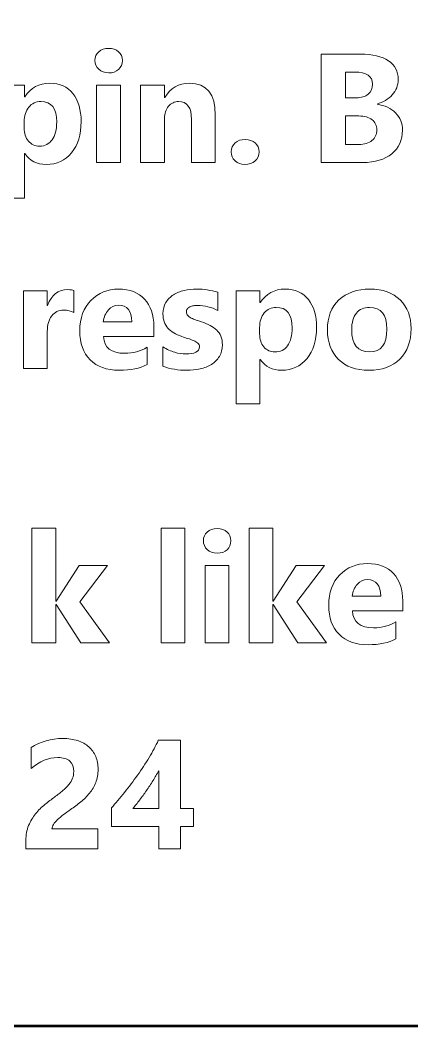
# Model space of a CAD drawing. Header units: centimetres. Extents: x -150 to 29, y -15 to 29.
# Drawn here: x -7.921 to -6.313, y -12.1 to -7.973 of the extents above; entities that cross this region are included whole.
import ezdxf

# ---------------------------------------------------------------- set-up
doc = ezdxf.new("R2010")
doc.units = ezdxf.units.CM
doc.header["$MEASUREMENT"] = 0
doc.layers.add('Layer 1', color=7, linetype='Continuous')

msp = doc.modelspace()

# ---------------------------------------------------------------- linework, layer by layer
at = {"layer": 'Layer 1', "color": 5, "lineweight": 53}
msp.add_open_spline([(-13.5, -4.9), (-13.5, -4.9), (4.5, -4.9), (4.5, -4.9), (4.5, -4.9), (4.5, -4.9), (4.5, -12.1), (4.5, -12.1), (4.5, -12.1), (4.5, -12.1), (-13.5, -12.1), (-13.5, -12.1), (-13.5, -12.1), (-13.5, -12.1), (-13.5, -4.9), (-13.5, -4.9)], degree=3, knots=[0, 0, 0, 0, 0.2, 0.2, 0.2, 0.2, 0.4, 0.4, 0.4, 0.4, 0.6, 0.6, 0.6, 0.6, 1, 1, 1, 1], dxfattribs=at)
at = {"layer": 'Layer 1', "color": 202, "lineweight": 9}
for points, knots in [([(-7.55759, -8.18957), (-7.5741, -8.18957), (-7.58765, -8.1847), (-7.59813, -8.17486), (-7.59813, -8.17486), (-7.60871, -8.16502), (-7.614, -8.15306), (-7.614, -8.13877), (-7.614, -8.13877), (-7.614, -8.12406), (-7.60871, -8.1121), (-7.59813, -8.10279), (-7.59813, -8.10279), (-7.58765, -8.09347), (-7.5741, -8.08882), (-7.55759, -8.08882), (-7.55759, -8.08882), (-7.54077, -8.08882), (-7.52722, -8.09347), (-7.51674, -8.10279), (-7.51674, -8.10279), (-7.50637, -8.1121), (-7.50108, -8.12406), (-7.50108, -8.13877), (-7.50108, -8.13877), (-7.50108, -8.15359), (-7.50637, -8.16586), (-7.51674, -8.17539), (-7.51674, -8.17539), (-7.52722, -8.18481), (-7.54077, -8.18957), (-7.55759, -8.18957)], [0, 0, 0, 0, 0.1111111, 0.1111111, 0.1111111, 0.1111111, 0.2222222, 0.2222222, 0.2222222, 0.2222222, 0.3333333, 0.3333333, 0.3333333, 0.3333333, 0.4444444, 0.4444444, 0.4444444, 0.4444444, 0.5555556, 0.5555556, 0.5555556, 0.5555556, 0.6666667, 0.6666667, 0.6666667, 0.6666667, 0.7777778, 0.7777778, 0.7777778, 0.7777778, 1, 1, 1, 1]), ([(-6.68573, -8.55734), (-6.68573, -8.55734), (-6.68573, -8.11273), (-6.68573, -8.11273), (-6.68573, -8.11273), (-6.68573, -8.11273), (-6.5238, -8.11273), (-6.5238, -8.11273), (-6.5238, -8.11273), (-6.47417, -8.11273), (-6.43607, -8.12184), (-6.4094, -8.14004), (-6.4094, -8.14004), (-6.38273, -8.15814), (-6.36939, -8.18385), (-6.36939, -8.21687), (-6.36939, -8.21687), (-6.36939, -8.2409), (-6.37754, -8.26185), (-6.39374, -8.27984), (-6.39374, -8.27984), (-6.41003, -8.29784), (-6.43067, -8.31032), (-6.45597, -8.31731), (-6.45597, -8.31731), (-6.45597, -8.31731), (-6.45597, -8.31858), (-6.45597, -8.31858), (-6.45597, -8.31858), (-6.42432, -8.3225), (-6.39903, -8.33424), (-6.38008, -8.35361), (-6.38008, -8.35361), (-6.36124, -8.37308), (-6.35172, -8.39668), (-6.35172, -8.42462), (-6.35172, -8.42462), (-6.35172, -8.46537), (-6.36632, -8.49765), (-6.39543, -8.52157), (-6.39543, -8.52157), (-6.42464, -8.54538), (-6.46443, -8.55734), (-6.51481, -8.55734), (-6.51481, -8.55734), (-6.51481, -8.55734), (-6.68573, -8.55734), (-6.68573, -8.55734)], [0, 0, 0, 0, 0.0769231, 0.0769231, 0.0769231, 0.0769231, 0.1538462, 0.1538462, 0.1538462, 0.1538462, 0.2307692, 0.2307692, 0.2307692, 0.2307692, 0.3076923, 0.3076923, 0.3076923, 0.3076923, 0.3846154, 0.3846154, 0.3846154, 0.3846154, 0.4615385, 0.4615385, 0.4615385, 0.4615385, 0.5384615, 0.5384615, 0.5384615, 0.5384615, 0.6153846, 0.6153846, 0.6153846, 0.6153846, 0.6923077, 0.6923077, 0.6923077, 0.6923077, 0.7692308, 0.7692308, 0.7692308, 0.7692308, 0.8461538, 0.8461538, 0.8461538, 0.8461538, 1, 1, 1, 1]), ([(-6.58551, -8.1865), (-6.58551, -8.1865), (-6.58551, -8.29191), (-6.58551, -8.29191), (-6.58551, -8.29191), (-6.58551, -8.29191), (-6.54148, -8.29191), (-6.54148, -8.29191), (-6.54148, -8.29191), (-6.52084, -8.29191), (-6.50454, -8.28694), (-6.49269, -8.27688), (-6.49269, -8.27688), (-6.48073, -8.26683), (-6.4748, -8.25307), (-6.4748, -8.2355), (-6.4748, -8.2355), (-6.4748, -8.2028), (-6.49925, -8.1865), (-6.54804, -8.1865), (-6.54804, -8.1865), (-6.54804, -8.1865), (-6.58551, -8.1865), (-6.58551, -8.1865)], [0, 0, 0, 0, 0.1428571, 0.1428571, 0.1428571, 0.1428571, 0.2857143, 0.2857143, 0.2857143, 0.2857143, 0.4285714, 0.4285714, 0.4285714, 0.4285714, 0.5714286, 0.5714286, 0.5714286, 0.5714286, 0.7142857, 0.7142857, 0.7142857, 0.7142857, 1, 1, 1, 1]), ([(-7.90177, -8.5204), (-7.90177, -8.5204), (-7.90304, -8.5204), (-7.90304, -8.5204), (-7.90304, -8.5204), (-7.90304, -8.5204), (-7.90304, -8.70339), (-7.90304, -8.70339), (-7.90304, -8.70339), (-7.90304, -8.70339), (-8.00093, -8.70339), (-8.00093, -8.70339), (-8.00093, -8.70339), (-8.00093, -8.70339), (-8.00093, -8.23984), (-8.00093, -8.23984), (-8.00093, -8.23984), (-8.00093, -8.23984), (-7.90304, -8.23984), (-7.90304, -8.23984), (-7.90304, -8.23984), (-7.90304, -8.23984), (-7.90304, -8.28757), (-7.90304, -8.28757), (-7.90304, -8.28757), (-7.90304, -8.28757), (-7.90177, -8.28757), (-7.90177, -8.28757), (-7.90177, -8.28757), (-7.87753, -8.25063), (-7.84356, -8.23211), (-7.79975, -8.23211), (-7.79975, -8.23211), (-7.75858, -8.23211), (-7.72683, -8.24619), (-7.70439, -8.27445), (-7.70439, -8.27445), (-7.68195, -8.3026), (-7.67073, -8.34102), (-7.67073, -8.38959), (-7.67073, -8.38959), (-7.67073, -8.44251), (-7.68386, -8.48495), (-7.71, -8.51702), (-7.71, -8.51702), (-7.73614, -8.54908), (-7.77096, -8.56507), (-7.81435, -8.56507), (-7.81435, -8.56507), (-7.85256, -8.56507), (-7.88166, -8.55025), (-7.90177, -8.5204)], [0, 0, 0, 0, 0.0714286, 0.0714286, 0.0714286, 0.0714286, 0.1428571, 0.1428571, 0.1428571, 0.1428571, 0.2142857, 0.2142857, 0.2142857, 0.2142857, 0.2857143, 0.2857143, 0.2857143, 0.2857143, 0.3571429, 0.3571429, 0.3571429, 0.3571429, 0.4285714, 0.4285714, 0.4285714, 0.4285714, 0.5, 0.5, 0.5, 0.5, 0.5714286, 0.5714286, 0.5714286, 0.5714286, 0.6428571, 0.6428571, 0.6428571, 0.6428571, 0.7142857, 0.7142857, 0.7142857, 0.7142857, 0.7857143, 0.7857143, 0.7857143, 0.7857143, 0.8571429, 0.8571429, 0.8571429, 0.8571429, 1, 1, 1, 1]), ([(-7.50923, -8.55734), (-7.50923, -8.55734), (-7.60712, -8.55734), (-7.60712, -8.55734), (-7.60712, -8.55734), (-7.60712, -8.55734), (-7.60712, -8.23984), (-7.60712, -8.23984), (-7.60712, -8.23984), (-7.60712, -8.23984), (-7.50923, -8.23984), (-7.50923, -8.23984), (-7.50923, -8.23984), (-7.50923, -8.23984), (-7.50923, -8.55734), (-7.50923, -8.55734)], [0, 0, 0, 0, 0.2, 0.2, 0.2, 0.2, 0.4, 0.4, 0.4, 0.4, 0.6, 0.6, 0.6, 0.6, 1, 1, 1, 1]), ([(-7.12008, -8.55734), (-7.12008, -8.55734), (-7.21776, -8.55734), (-7.21776, -8.55734), (-7.21776, -8.55734), (-7.21776, -8.55734), (-7.21776, -8.38092), (-7.21776, -8.38092), (-7.21776, -8.38092), (-7.21776, -8.3317), (-7.23533, -8.30715), (-7.27046, -8.30715), (-7.27046, -8.30715), (-7.2874, -8.30715), (-7.30137, -8.31361), (-7.31227, -8.32662), (-7.31227, -8.32662), (-7.32328, -8.33964), (-7.32878, -8.35626), (-7.32878, -8.37626), (-7.32878, -8.37626), (-7.32878, -8.37626), (-7.32878, -8.55734), (-7.32878, -8.55734), (-7.32878, -8.55734), (-7.32878, -8.55734), (-7.42667, -8.55734), (-7.42667, -8.55734), (-7.42667, -8.55734), (-7.42667, -8.55734), (-7.42667, -8.23984), (-7.42667, -8.23984), (-7.42667, -8.23984), (-7.42667, -8.23984), (-7.32878, -8.23984), (-7.32878, -8.23984), (-7.32878, -8.23984), (-7.32878, -8.23984), (-7.32878, -8.29011), (-7.32878, -8.29011), (-7.32878, -8.29011), (-7.32878, -8.29011), (-7.32751, -8.29011), (-7.32751, -8.29011), (-7.32751, -8.29011), (-7.30412, -8.25138), (-7.27015, -8.23211), (-7.22549, -8.23211), (-7.22549, -8.23211), (-7.15521, -8.23211), (-7.12008, -8.27572), (-7.12008, -8.36292), (-7.12008, -8.36292), (-7.12008, -8.36292), (-7.12008, -8.55734), (-7.12008, -8.55734)], [0, 0, 0, 0, 0.0666667, 0.0666667, 0.0666667, 0.0666667, 0.1333333, 0.1333333, 0.1333333, 0.1333333, 0.2, 0.2, 0.2, 0.2, 0.2666667, 0.2666667, 0.2666667, 0.2666667, 0.3333333, 0.3333333, 0.3333333, 0.3333333, 0.4, 0.4, 0.4, 0.4, 0.4666667, 0.4666667, 0.4666667, 0.4666667, 0.5333333, 0.5333333, 0.5333333, 0.5333333, 0.6, 0.6, 0.6, 0.6, 0.6666667, 0.6666667, 0.6666667, 0.6666667, 0.7333333, 0.7333333, 0.7333333, 0.7333333, 0.8, 0.8, 0.8, 0.8, 0.8666667, 0.8666667, 0.8666667, 0.8666667, 1, 1, 1, 1]), ([(-7.90452, -8.39023), (-7.90452, -8.39023), (-7.90452, -8.41563), (-7.90452, -8.41563), (-7.90452, -8.41563), (-7.90452, -8.43754), (-7.89881, -8.45542), (-7.88716, -8.46929), (-7.88716, -8.46929), (-7.87563, -8.48315), (-7.86039, -8.49003), (-7.84155, -8.49003), (-7.84155, -8.49003), (-7.81932, -8.49003), (-7.80197, -8.48146), (-7.78969, -8.46421), (-7.78969, -8.46421), (-7.77741, -8.44696), (-7.77117, -8.42251), (-7.77117, -8.39086), (-7.77117, -8.39086), (-7.77117, -8.33498), (-7.79287, -8.30715), (-7.83636, -8.30715), (-7.83636, -8.30715), (-7.85637, -8.30715), (-7.87277, -8.31466), (-7.88547, -8.3299), (-7.88547, -8.3299), (-7.89817, -8.34514), (-7.90452, -8.36525), (-7.90452, -8.39023)], [0, 0, 0, 0, 0.1111111, 0.1111111, 0.1111111, 0.1111111, 0.2222222, 0.2222222, 0.2222222, 0.2222222, 0.3333333, 0.3333333, 0.3333333, 0.3333333, 0.4444444, 0.4444444, 0.4444444, 0.4444444, 0.5555556, 0.5555556, 0.5555556, 0.5555556, 0.6666667, 0.6666667, 0.6666667, 0.6666667, 0.7777778, 0.7777778, 0.7777778, 0.7777778, 1, 1, 1, 1]), ([(-6.58551, -8.36631), (-6.58551, -8.36631), (-6.58551, -8.48357), (-6.58551, -8.48357), (-6.58551, -8.48357), (-6.58551, -8.48357), (-6.53121, -8.48357), (-6.53121, -8.48357), (-6.53121, -8.48357), (-6.50814, -8.48357), (-6.48994, -8.47818), (-6.47681, -8.46738), (-6.47681, -8.46738), (-6.46369, -8.45669), (-6.45713, -8.44198), (-6.45713, -8.42335), (-6.45713, -8.42335), (-6.45713, -8.40557), (-6.46359, -8.39171), (-6.4765, -8.38155), (-6.4765, -8.38155), (-6.48951, -8.37139), (-6.50751, -8.36631), (-6.53068, -8.36631), (-6.53068, -8.36631), (-6.53068, -8.36631), (-6.58551, -8.36631), (-6.58551, -8.36631)], [0, 0, 0, 0, 0.125, 0.125, 0.125, 0.125, 0.25, 0.25, 0.25, 0.25, 0.375, 0.375, 0.375, 0.375, 0.5, 0.5, 0.5, 0.5, 0.625, 0.625, 0.625, 0.625, 0.75, 0.75, 0.75, 0.75, 1, 1, 1, 1]), ([(-6.99879, -8.56507), (-7.01498, -8.56507), (-7.02842, -8.56009), (-7.03911, -8.55025), (-7.03911, -8.55025), (-7.0499, -8.5403), (-7.05519, -8.52813), (-7.05519, -8.51363), (-7.05519, -8.51363), (-7.05519, -8.49871), (-7.04969, -8.48654), (-7.03868, -8.47701), (-7.03868, -8.47701), (-7.02757, -8.46749), (-7.01381, -8.46272), (-6.9973, -8.46272), (-6.9973, -8.46272), (-6.98048, -8.46272), (-6.96682, -8.46759), (-6.95613, -8.47722), (-6.95613, -8.47722), (-6.94555, -8.48675), (-6.94026, -8.49892), (-6.94026, -8.51363), (-6.94026, -8.51363), (-6.94026, -8.52866), (-6.94566, -8.54104), (-6.95645, -8.55067), (-6.95645, -8.55067), (-6.96735, -8.5603), (-6.98143, -8.56507), (-6.99879, -8.56507)], [0, 0, 0, 0, 0.1111111, 0.1111111, 0.1111111, 0.1111111, 0.2222222, 0.2222222, 0.2222222, 0.2222222, 0.3333333, 0.3333333, 0.3333333, 0.3333333, 0.4444444, 0.4444444, 0.4444444, 0.4444444, 0.5555556, 0.5555556, 0.5555556, 0.5555556, 0.6666667, 0.6666667, 0.6666667, 0.6666667, 0.7777778, 0.7777778, 0.7777778, 0.7777778, 1, 1, 1, 1]), ([(-7.70049, -9.17287), (-7.71234, -9.16641), (-7.7261, -9.16324), (-7.74176, -9.16324), (-7.74176, -9.16324), (-7.76304, -9.16324), (-7.77965, -9.17107), (-7.79172, -9.18663), (-7.79172, -9.18663), (-7.80368, -9.20229), (-7.80971, -9.22346), (-7.80971, -9.25034), (-7.80971, -9.25034), (-7.80971, -9.25034), (-7.80971, -9.402), (-7.80971, -9.402), (-7.80971, -9.402), (-7.80971, -9.402), (-7.9076, -9.402), (-7.9076, -9.402), (-7.9076, -9.402), (-7.9076, -9.402), (-7.9076, -9.0845), (-7.9076, -9.0845), (-7.9076, -9.0845), (-7.9076, -9.0845), (-7.80971, -9.0845), (-7.80971, -9.0845), (-7.80971, -9.0845), (-7.80971, -9.0845), (-7.80971, -9.14345), (-7.80971, -9.14345), (-7.80971, -9.14345), (-7.80971, -9.14345), (-7.80844, -9.14345), (-7.80844, -9.14345), (-7.80844, -9.14345), (-7.79288, -9.10037), (-7.76505, -9.07889), (-7.72472, -9.07889), (-7.72472, -9.07889), (-7.71435, -9.07889), (-7.70631, -9.08016), (-7.70049, -9.08259), (-7.70049, -9.08259), (-7.70049, -9.08259), (-7.70049, -9.17287), (-7.70049, -9.17287)], [0, 0, 0, 0, 0.0769231, 0.0769231, 0.0769231, 0.0769231, 0.1538462, 0.1538462, 0.1538462, 0.1538462, 0.2307692, 0.2307692, 0.2307692, 0.2307692, 0.3076923, 0.3076923, 0.3076923, 0.3076923, 0.3846154, 0.3846154, 0.3846154, 0.3846154, 0.4615385, 0.4615385, 0.4615385, 0.4615385, 0.5384615, 0.5384615, 0.5384615, 0.5384615, 0.6153846, 0.6153846, 0.6153846, 0.6153846, 0.6923077, 0.6923077, 0.6923077, 0.6923077, 0.7692308, 0.7692308, 0.7692308, 0.7692308, 0.8461538, 0.8461538, 0.8461538, 0.8461538, 1, 1, 1, 1]), ([(-7.37219, -9.27119), (-7.37219, -9.27119), (-7.57931, -9.27119), (-7.57931, -9.27119), (-7.57931, -9.27119), (-7.57603, -9.31723), (-7.54692, -9.3403), (-7.49221, -9.3403), (-7.49221, -9.3403), (-7.45728, -9.3403), (-7.42659, -9.33204), (-7.40013, -9.31553), (-7.40013, -9.31553), (-7.40013, -9.31553), (-7.40013, -9.38623), (-7.40013, -9.38623), (-7.40013, -9.38623), (-7.42945, -9.40189), (-7.46755, -9.40973), (-7.51454, -9.40973), (-7.51454, -9.40973), (-7.56576, -9.40973), (-7.60556, -9.39554), (-7.63392, -9.36707), (-7.63392, -9.36707), (-7.66218, -9.33871), (-7.67636, -9.29902), (-7.67636, -9.24822), (-7.67636, -9.24822), (-7.67636, -9.19552), (-7.66112, -9.15371), (-7.63043, -9.12292), (-7.63043, -9.12292), (-7.59984, -9.09212), (-7.56227, -9.07677), (-7.51761, -9.07677), (-7.51761, -9.07677), (-7.47136, -9.07677), (-7.43548, -9.09053), (-7.41019, -9.11794), (-7.41019, -9.11794), (-7.38489, -9.14546), (-7.37219, -9.18282), (-7.37219, -9.22991), (-7.37219, -9.22991), (-7.37219, -9.22991), (-7.37219, -9.27119), (-7.37219, -9.27119)], [0, 0, 0, 0, 0.0769231, 0.0769231, 0.0769231, 0.0769231, 0.1538462, 0.1538462, 0.1538462, 0.1538462, 0.2307692, 0.2307692, 0.2307692, 0.2307692, 0.3076923, 0.3076923, 0.3076923, 0.3076923, 0.3846154, 0.3846154, 0.3846154, 0.3846154, 0.4615385, 0.4615385, 0.4615385, 0.4615385, 0.5384615, 0.5384615, 0.5384615, 0.5384615, 0.6153846, 0.6153846, 0.6153846, 0.6153846, 0.6923077, 0.6923077, 0.6923077, 0.6923077, 0.7692308, 0.7692308, 0.7692308, 0.7692308, 0.8461538, 0.8461538, 0.8461538, 0.8461538, 1, 1, 1, 1]), ([(-7.33472, -9.39364), (-7.33472, -9.39364), (-7.33472, -9.31426), (-7.33472, -9.31426), (-7.33472, -9.31426), (-7.31853, -9.324), (-7.30244, -9.3312), (-7.28646, -9.33596), (-7.28646, -9.33596), (-7.27048, -9.34072), (-7.25535, -9.34305), (-7.24106, -9.34305), (-7.24106, -9.34305), (-7.2237, -9.34305), (-7.20995, -9.34072), (-7.2, -9.33596), (-7.2, -9.33596), (-7.18994, -9.3312), (-7.18497, -9.324), (-7.18497, -9.31426), (-7.18497, -9.31426), (-7.18497, -9.30802), (-7.18719, -9.30283), (-7.19174, -9.29871), (-7.19174, -9.29871), (-7.19629, -9.29458), (-7.20211, -9.29098), (-7.20931, -9.28791), (-7.20931, -9.28791), (-7.2164, -9.28484), (-7.22423, -9.28198), (-7.2327, -9.27955), (-7.2327, -9.27955), (-7.24117, -9.27701), (-7.24932, -9.27426), (-7.25715, -9.27119), (-7.25715, -9.27119), (-7.26974, -9.26643), (-7.28085, -9.26124), (-7.29049, -9.25584), (-7.29049, -9.25584), (-7.30012, -9.25034), (-7.30816, -9.24399), (-7.31472, -9.23669), (-7.31472, -9.23669), (-7.32118, -9.22949), (-7.32615, -9.22113), (-7.32954, -9.21161), (-7.32954, -9.21161), (-7.33292, -9.20208), (-7.33472, -9.19086), (-7.33472, -9.17784), (-7.33472, -9.17784), (-7.33472, -9.16006), (-7.33081, -9.14472), (-7.32308, -9.13191), (-7.32308, -9.13191), (-7.31536, -9.11911), (-7.30498, -9.10863), (-7.29207, -9.10048), (-7.29207, -9.10048), (-7.27916, -9.09233), (-7.26434, -9.0863), (-7.24773, -9.08249), (-7.24773, -9.08249), (-7.23111, -9.07868), (-7.21376, -9.07677), (-7.19576, -9.07677), (-7.19576, -9.07677), (-7.18169, -9.07677), (-7.16751, -9.07783), (-7.15301, -9.08005), (-7.15301, -9.08005), (-7.13851, -9.08217), (-7.12422, -9.08535), (-7.11015, -9.08947), (-7.11015, -9.08947), (-7.11015, -9.08947), (-7.11015, -9.16514), (-7.11015, -9.16514), (-7.11015, -9.16514), (-7.12263, -9.15784), (-7.13586, -9.15244), (-7.15004, -9.14885), (-7.15004, -9.14885), (-7.16423, -9.14525), (-7.17809, -9.14345), (-7.19174, -9.14345), (-7.19174, -9.14345), (-7.1982, -9.14345), (-7.20423, -9.14398), (-7.20984, -9.14514), (-7.20984, -9.14514), (-7.21556, -9.1462), (-7.22064, -9.14789), (-7.22497, -9.15012), (-7.22497, -9.15012), (-7.22931, -9.15223), (-7.2327, -9.15498), (-7.23513, -9.15848), (-7.23513, -9.15848), (-7.23767, -9.16186), (-7.23884, -9.16578), (-7.23884, -9.17012), (-7.23884, -9.17012), (-7.23884, -9.17583), (-7.23704, -9.18081), (-7.23334, -9.18494), (-7.23334, -9.18494), (-7.22953, -9.18906), (-7.22476, -9.19266), (-7.21873, -9.19562), (-7.21873, -9.19562), (-7.2127, -9.19869), (-7.20603, -9.20134), (-7.19873, -9.20367), (-7.19873, -9.20367), (-7.19143, -9.2061), (-7.18412, -9.20854), (-7.17682, -9.21097), (-7.17682, -9.21097), (-7.1638, -9.21552), (-7.15206, -9.2205), (-7.14147, -9.22589), (-7.14147, -9.22589), (-7.13099, -9.23129), (-7.12189, -9.23753), (-7.11438, -9.24484), (-7.11438, -9.24484), (-7.10686, -9.25203), (-7.10104, -9.2605), (-7.09702, -9.27024), (-7.09702, -9.27024), (-7.093, -9.27997), (-7.09099, -9.29151), (-7.09099, -9.30495), (-7.09099, -9.30495), (-7.09099, -9.32379), (-7.09501, -9.33988), (-7.10327, -9.35321), (-7.10327, -9.35321), (-7.11142, -9.36655), (-7.12221, -9.37734), (-7.13576, -9.3857), (-7.13576, -9.3857), (-7.1493, -9.39406), (-7.16497, -9.4002), (-7.18264, -9.40401), (-7.18264, -9.40401), (-7.20032, -9.40782), (-7.21862, -9.40973), (-7.23767, -9.40973), (-7.23767, -9.40973), (-7.2726, -9.40973), (-7.30488, -9.40433), (-7.33472, -9.39364)], [0, 0, 0, 0, 0.025, 0.025, 0.025, 0.025, 0.05, 0.05, 0.05, 0.05, 0.075, 0.075, 0.075, 0.075, 0.1, 0.1, 0.1, 0.1, 0.125, 0.125, 0.125, 0.125, 0.15, 0.15, 0.15, 0.15, 0.175, 0.175, 0.175, 0.175, 0.2, 0.2, 0.2, 0.2, 0.225, 0.225, 0.225, 0.225, 0.25, 0.25, 0.25, 0.25, 0.275, 0.275, 0.275, 0.275, 0.3, 0.3, 0.3, 0.3, 0.325, 0.325, 0.325, 0.325, 0.35, 0.35, 0.35, 0.35, 0.375, 0.375, 0.375, 0.375, 0.4, 0.4, 0.4, 0.4, 0.425, 0.425, 0.425, 0.425, 0.45, 0.45, 0.45, 0.45, 0.475, 0.475, 0.475, 0.475, 0.5, 0.5, 0.5, 0.5, 0.525, 0.525, 0.525, 0.525, 0.55, 0.55, 0.55, 0.55, 0.575, 0.575, 0.575, 0.575, 0.6, 0.6, 0.6, 0.6, 0.625, 0.625, 0.625, 0.625, 0.65, 0.65, 0.65, 0.65, 0.675, 0.675, 0.675, 0.675, 0.7, 0.7, 0.7, 0.7, 0.725, 0.725, 0.725, 0.725, 0.75, 0.75, 0.75, 0.75, 0.775, 0.775, 0.775, 0.775, 0.8, 0.8, 0.8, 0.8, 0.825, 0.825, 0.825, 0.825, 0.85, 0.85, 0.85, 0.85, 0.875, 0.875, 0.875, 0.875, 0.9, 0.9, 0.9, 0.9, 0.925, 0.925, 0.925, 0.925, 0.95, 0.95, 0.95, 0.95, 1, 1, 1, 1]), ([(-6.93531, -9.36506), (-6.93531, -9.36506), (-6.93658, -9.36506), (-6.93658, -9.36506), (-6.93658, -9.36506), (-6.93658, -9.36506), (-6.93658, -9.54805), (-6.93658, -9.54805), (-6.93658, -9.54805), (-6.93658, -9.54805), (-7.03447, -9.54805), (-7.03447, -9.54805), (-7.03447, -9.54805), (-7.03447, -9.54805), (-7.03447, -9.0845), (-7.03447, -9.0845), (-7.03447, -9.0845), (-7.03447, -9.0845), (-6.93658, -9.0845), (-6.93658, -9.0845), (-6.93658, -9.0845), (-6.93658, -9.0845), (-6.93658, -9.13223), (-6.93658, -9.13223), (-6.93658, -9.13223), (-6.93658, -9.13223), (-6.93531, -9.13223), (-6.93531, -9.13223), (-6.93531, -9.13223), (-6.91107, -9.09529), (-6.8771, -9.07677), (-6.83329, -9.07677), (-6.83329, -9.07677), (-6.79212, -9.07677), (-6.76037, -9.09085), (-6.73793, -9.11911), (-6.73793, -9.11911), (-6.71549, -9.14726), (-6.70427, -9.18568), (-6.70427, -9.23425), (-6.70427, -9.23425), (-6.70427, -9.28717), (-6.7174, -9.32961), (-6.74354, -9.36168), (-6.74354, -9.36168), (-6.76968, -9.39374), (-6.8045, -9.40973), (-6.84789, -9.40973), (-6.84789, -9.40973), (-6.8861, -9.40973), (-6.9152, -9.39491), (-6.93531, -9.36506)], [0, 0, 0, 0, 0.0714286, 0.0714286, 0.0714286, 0.0714286, 0.1428571, 0.1428571, 0.1428571, 0.1428571, 0.2142857, 0.2142857, 0.2142857, 0.2142857, 0.2857143, 0.2857143, 0.2857143, 0.2857143, 0.3571429, 0.3571429, 0.3571429, 0.3571429, 0.4285714, 0.4285714, 0.4285714, 0.4285714, 0.5, 0.5, 0.5, 0.5, 0.5714286, 0.5714286, 0.5714286, 0.5714286, 0.6428571, 0.6428571, 0.6428571, 0.6428571, 0.7142857, 0.7142857, 0.7142857, 0.7142857, 0.7857143, 0.7857143, 0.7857143, 0.7857143, 0.8571429, 0.8571429, 0.8571429, 0.8571429, 1, 1, 1, 1]), ([(-6.48943, -9.40973), (-6.54235, -9.40973), (-6.58394, -9.39491), (-6.61421, -9.36528), (-6.61421, -9.36528), (-6.64447, -9.33564), (-6.65961, -9.29532), (-6.65961, -9.24452), (-6.65961, -9.24452), (-6.65961, -9.19203), (-6.64395, -9.15086), (-6.61251, -9.12122), (-6.61251, -9.12122), (-6.58108, -9.09159), (-6.53854, -9.07677), (-6.48509, -9.07677), (-6.48509, -9.07677), (-6.43238, -9.07677), (-6.391, -9.09159), (-6.36105, -9.12122), (-6.36105, -9.12122), (-6.3311, -9.15086), (-6.31607, -9.19012), (-6.31607, -9.23891), (-6.31607, -9.23891), (-6.31607, -9.29162), (-6.33153, -9.33331), (-6.36243, -9.3639), (-6.36243, -9.3639), (-6.39333, -9.39449), (-6.43567, -9.40973), (-6.48943, -9.40973)], [0, 0, 0, 0, 0.1111111, 0.1111111, 0.1111111, 0.1111111, 0.2222222, 0.2222222, 0.2222222, 0.2222222, 0.3333333, 0.3333333, 0.3333333, 0.3333333, 0.4444444, 0.4444444, 0.4444444, 0.4444444, 0.5555556, 0.5555556, 0.5555556, 0.5555556, 0.6666667, 0.6666667, 0.6666667, 0.6666667, 0.7777778, 0.7777778, 0.7777778, 0.7777778, 1, 1, 1, 1]), ([(-7.463, -9.21097), (-7.463, -9.16557), (-7.48141, -9.14281), (-7.51824, -9.14281), (-7.51824, -9.14281), (-7.53391, -9.14281), (-7.54756, -9.14927), (-7.55899, -9.16229), (-7.55899, -9.16229), (-7.57053, -9.1753), (-7.5774, -9.1916), (-7.57994, -9.21097), (-7.57994, -9.21097), (-7.57994, -9.21097), (-7.463, -9.21097), (-7.463, -9.21097)], [0, 0, 0, 0, 0.2, 0.2, 0.2, 0.2, 0.4, 0.4, 0.4, 0.4, 0.6, 0.6, 0.6, 0.6, 1, 1, 1, 1]), ([(-6.93806, -9.23489), (-6.93806, -9.23489), (-6.93806, -9.26029), (-6.93806, -9.26029), (-6.93806, -9.26029), (-6.93806, -9.2822), (-6.93235, -9.30008), (-6.9207, -9.31395), (-6.9207, -9.31395), (-6.90917, -9.32781), (-6.89393, -9.33469), (-6.87509, -9.33469), (-6.87509, -9.33469), (-6.85286, -9.33469), (-6.83551, -9.32612), (-6.82323, -9.30887), (-6.82323, -9.30887), (-6.81095, -9.29162), (-6.80471, -9.26717), (-6.80471, -9.23552), (-6.80471, -9.23552), (-6.80471, -9.17964), (-6.82641, -9.15181), (-6.8699, -9.15181), (-6.8699, -9.15181), (-6.88991, -9.15181), (-6.90631, -9.15932), (-6.91901, -9.17456), (-6.91901, -9.17456), (-6.93171, -9.1898), (-6.93806, -9.20991), (-6.93806, -9.23489)], [0, 0, 0, 0, 0.1111111, 0.1111111, 0.1111111, 0.1111111, 0.2222222, 0.2222222, 0.2222222, 0.2222222, 0.3333333, 0.3333333, 0.3333333, 0.3333333, 0.4444444, 0.4444444, 0.4444444, 0.4444444, 0.5555556, 0.5555556, 0.5555556, 0.5555556, 0.6666667, 0.6666667, 0.6666667, 0.6666667, 0.7777778, 0.7777778, 0.7777778, 0.7777778, 1, 1, 1, 1]), ([(-6.48689, -9.15181), (-6.51007, -9.15181), (-6.52806, -9.15975), (-6.54086, -9.17562), (-6.54086, -9.17562), (-6.55367, -9.1916), (-6.56013, -9.21415), (-6.56013, -9.24325), (-6.56013, -9.24325), (-6.56013, -9.30421), (-6.53547, -9.33469), (-6.48625, -9.33469), (-6.48625, -9.33469), (-6.43937, -9.33469), (-6.41587, -9.30336), (-6.41587, -9.24082), (-6.41587, -9.24082), (-6.41587, -9.18144), (-6.43958, -9.15181), (-6.48689, -9.15181)], [0, 0, 0, 0, 0.1666667, 0.1666667, 0.1666667, 0.1666667, 0.3333333, 0.3333333, 0.3333333, 0.3333333, 0.5, 0.5, 0.5, 0.5, 0.6666667, 0.6666667, 0.6666667, 0.6666667, 1, 1, 1, 1]), ([(-7.55454, -10.52822), (-7.55454, -10.52822), (-7.67212, -10.52822), (-7.67212, -10.52822), (-7.67212, -10.52822), (-7.67212, -10.52822), (-7.77351, -10.37074), (-7.77351, -10.37074), (-7.77351, -10.37074), (-7.77351, -10.37074), (-7.77478, -10.37074), (-7.77478, -10.37074), (-7.77478, -10.37074), (-7.77478, -10.37074), (-7.77478, -10.52822), (-7.77478, -10.52822), (-7.77478, -10.52822), (-7.77478, -10.52822), (-7.87267, -10.52822), (-7.87267, -10.52822), (-7.87267, -10.52822), (-7.87267, -10.52822), (-7.87267, -10.05821), (-7.87267, -10.05821), (-7.87267, -10.05821), (-7.87267, -10.05821), (-7.77478, -10.05821), (-7.77478, -10.05821), (-7.77478, -10.05821), (-7.77478, -10.05821), (-7.77478, -10.3574), (-7.77478, -10.3574), (-7.77478, -10.3574), (-7.77478, -10.3574), (-7.77351, -10.3574), (-7.77351, -10.3574), (-7.77351, -10.3574), (-7.77351, -10.3574), (-7.67889, -10.21072), (-7.67889, -10.21072), (-7.67889, -10.21072), (-7.67889, -10.21072), (-7.56269, -10.21072), (-7.56269, -10.21072), (-7.56269, -10.21072), (-7.56269, -10.21072), (-7.67646, -10.35984), (-7.67646, -10.35984), (-7.67646, -10.35984), (-7.67646, -10.35984), (-7.55454, -10.52822), (-7.55454, -10.52822)], [0, 0, 0, 0, 0.0714286, 0.0714286, 0.0714286, 0.0714286, 0.1428571, 0.1428571, 0.1428571, 0.1428571, 0.2142857, 0.2142857, 0.2142857, 0.2142857, 0.2857143, 0.2857143, 0.2857143, 0.2857143, 0.3571429, 0.3571429, 0.3571429, 0.3571429, 0.4285714, 0.4285714, 0.4285714, 0.4285714, 0.5, 0.5, 0.5, 0.5, 0.5714286, 0.5714286, 0.5714286, 0.5714286, 0.6428571, 0.6428571, 0.6428571, 0.6428571, 0.7142857, 0.7142857, 0.7142857, 0.7142857, 0.7857143, 0.7857143, 0.7857143, 0.7857143, 0.8571429, 0.8571429, 0.8571429, 0.8571429, 1, 1, 1, 1]), ([(-7.24466, -10.52822), (-7.24466, -10.52822), (-7.34255, -10.52822), (-7.34255, -10.52822), (-7.34255, -10.52822), (-7.34255, -10.52822), (-7.34255, -10.05821), (-7.34255, -10.05821), (-7.34255, -10.05821), (-7.34255, -10.05821), (-7.24466, -10.05821), (-7.24466, -10.05821), (-7.24466, -10.05821), (-7.24466, -10.05821), (-7.24466, -10.52822), (-7.24466, -10.52822)], [0, 0, 0, 0, 0.2, 0.2, 0.2, 0.2, 0.4, 0.4, 0.4, 0.4, 0.6, 0.6, 0.6, 0.6, 1, 1, 1, 1]), ([(-7.11257, -10.16045), (-7.12908, -10.16045), (-7.14263, -10.15558), (-7.15311, -10.14574), (-7.15311, -10.14574), (-7.16369, -10.1359), (-7.16898, -10.12394), (-7.16898, -10.10965), (-7.16898, -10.10965), (-7.16898, -10.09494), (-7.16369, -10.08298), (-7.15311, -10.07367), (-7.15311, -10.07367), (-7.14263, -10.06435), (-7.12908, -10.0597), (-7.11257, -10.0597), (-7.11257, -10.0597), (-7.09575, -10.0597), (-7.0822, -10.06435), (-7.07172, -10.07367), (-7.07172, -10.07367), (-7.06135, -10.08298), (-7.05606, -10.09494), (-7.05606, -10.10965), (-7.05606, -10.10965), (-7.05606, -10.12447), (-7.06135, -10.13674), (-7.07172, -10.14627), (-7.07172, -10.14627), (-7.0822, -10.15569), (-7.09575, -10.16045), (-7.11257, -10.16045)], [0, 0, 0, 0, 0.1111111, 0.1111111, 0.1111111, 0.1111111, 0.2222222, 0.2222222, 0.2222222, 0.2222222, 0.3333333, 0.3333333, 0.3333333, 0.3333333, 0.4444444, 0.4444444, 0.4444444, 0.4444444, 0.5555556, 0.5555556, 0.5555556, 0.5555556, 0.6666667, 0.6666667, 0.6666667, 0.6666667, 0.7777778, 0.7777778, 0.7777778, 0.7777778, 1, 1, 1, 1]), ([(-6.66352, -10.52822), (-6.66352, -10.52822), (-6.7811, -10.52822), (-6.7811, -10.52822), (-6.7811, -10.52822), (-6.7811, -10.52822), (-6.88249, -10.37074), (-6.88249, -10.37074), (-6.88249, -10.37074), (-6.88249, -10.37074), (-6.88376, -10.37074), (-6.88376, -10.37074), (-6.88376, -10.37074), (-6.88376, -10.37074), (-6.88376, -10.52822), (-6.88376, -10.52822), (-6.88376, -10.52822), (-6.88376, -10.52822), (-6.98165, -10.52822), (-6.98165, -10.52822), (-6.98165, -10.52822), (-6.98165, -10.52822), (-6.98165, -10.05821), (-6.98165, -10.05821), (-6.98165, -10.05821), (-6.98165, -10.05821), (-6.88376, -10.05821), (-6.88376, -10.05821), (-6.88376, -10.05821), (-6.88376, -10.05821), (-6.88376, -10.3574), (-6.88376, -10.3574), (-6.88376, -10.3574), (-6.88376, -10.3574), (-6.88249, -10.3574), (-6.88249, -10.3574), (-6.88249, -10.3574), (-6.88249, -10.3574), (-6.78787, -10.21072), (-6.78787, -10.21072), (-6.78787, -10.21072), (-6.78787, -10.21072), (-6.67167, -10.21072), (-6.67167, -10.21072), (-6.67167, -10.21072), (-6.67167, -10.21072), (-6.78544, -10.35984), (-6.78544, -10.35984), (-6.78544, -10.35984), (-6.78544, -10.35984), (-6.66352, -10.52822), (-6.66352, -10.52822)], [0, 0, 0, 0, 0.0714286, 0.0714286, 0.0714286, 0.0714286, 0.1428571, 0.1428571, 0.1428571, 0.1428571, 0.2142857, 0.2142857, 0.2142857, 0.2142857, 0.2857143, 0.2857143, 0.2857143, 0.2857143, 0.3571429, 0.3571429, 0.3571429, 0.3571429, 0.4285714, 0.4285714, 0.4285714, 0.4285714, 0.5, 0.5, 0.5, 0.5, 0.5714286, 0.5714286, 0.5714286, 0.5714286, 0.6428571, 0.6428571, 0.6428571, 0.6428571, 0.7142857, 0.7142857, 0.7142857, 0.7142857, 0.7857143, 0.7857143, 0.7857143, 0.7857143, 0.8571429, 0.8571429, 0.8571429, 0.8571429, 1, 1, 1, 1]), ([(-7.06421, -10.52822), (-7.06421, -10.52822), (-7.1621, -10.52822), (-7.1621, -10.52822), (-7.1621, -10.52822), (-7.1621, -10.52822), (-7.1621, -10.21072), (-7.1621, -10.21072), (-7.1621, -10.21072), (-7.1621, -10.21072), (-7.06421, -10.21072), (-7.06421, -10.21072), (-7.06421, -10.21072), (-7.06421, -10.21072), (-7.06421, -10.52822), (-7.06421, -10.52822)], [0, 0, 0, 0, 0.2, 0.2, 0.2, 0.2, 0.4, 0.4, 0.4, 0.4, 0.6, 0.6, 0.6, 0.6, 1, 1, 1, 1]), ([(-6.35035, -10.39741), (-6.35035, -10.39741), (-6.55747, -10.39741), (-6.55747, -10.39741), (-6.55747, -10.39741), (-6.55419, -10.44345), (-6.52508, -10.46652), (-6.47037, -10.46652), (-6.47037, -10.46652), (-6.43544, -10.46652), (-6.40475, -10.45826), (-6.37829, -10.44175), (-6.37829, -10.44175), (-6.37829, -10.44175), (-6.37829, -10.51245), (-6.37829, -10.51245), (-6.37829, -10.51245), (-6.40761, -10.52811), (-6.44571, -10.53595), (-6.4927, -10.53595), (-6.4927, -10.53595), (-6.54392, -10.53595), (-6.58372, -10.52176), (-6.61208, -10.49329), (-6.61208, -10.49329), (-6.64034, -10.46493), (-6.65452, -10.42524), (-6.65452, -10.37444), (-6.65452, -10.37444), (-6.65452, -10.32174), (-6.63928, -10.27993), (-6.60859, -10.24914), (-6.60859, -10.24914), (-6.578, -10.21834), (-6.54043, -10.20299), (-6.49577, -10.20299), (-6.49577, -10.20299), (-6.44952, -10.20299), (-6.41364, -10.21675), (-6.38835, -10.24416), (-6.38835, -10.24416), (-6.36305, -10.27168), (-6.35035, -10.30904), (-6.35035, -10.35613), (-6.35035, -10.35613), (-6.35035, -10.35613), (-6.35035, -10.39741), (-6.35035, -10.39741)], [0, 0, 0, 0, 0.0769231, 0.0769231, 0.0769231, 0.0769231, 0.1538462, 0.1538462, 0.1538462, 0.1538462, 0.2307692, 0.2307692, 0.2307692, 0.2307692, 0.3076923, 0.3076923, 0.3076923, 0.3076923, 0.3846154, 0.3846154, 0.3846154, 0.3846154, 0.4615385, 0.4615385, 0.4615385, 0.4615385, 0.5384615, 0.5384615, 0.5384615, 0.5384615, 0.6153846, 0.6153846, 0.6153846, 0.6153846, 0.6923077, 0.6923077, 0.6923077, 0.6923077, 0.7692308, 0.7692308, 0.7692308, 0.7692308, 0.8461538, 0.8461538, 0.8461538, 0.8461538, 1, 1, 1, 1]), ([(-6.44116, -10.33719), (-6.44116, -10.29179), (-6.45957, -10.26903), (-6.4964, -10.26903), (-6.4964, -10.26903), (-6.51207, -10.26903), (-6.52572, -10.27549), (-6.53715, -10.28851), (-6.53715, -10.28851), (-6.54869, -10.30152), (-6.55556, -10.31782), (-6.5581, -10.33719), (-6.5581, -10.33719), (-6.5581, -10.33719), (-6.44116, -10.33719), (-6.44116, -10.33719)], [0, 0, 0, 0, 0.2, 0.2, 0.2, 0.2, 0.4, 0.4, 0.4, 0.4, 0.6, 0.6, 0.6, 0.6, 1, 1, 1, 1]), ([(-7.79045, -11.2916), (-7.79045, -11.2916), (-7.60196, -11.2916), (-7.60196, -11.2916), (-7.60196, -11.2916), (-7.60196, -11.2916), (-7.60196, -11.37288), (-7.60196, -11.37288), (-7.60196, -11.37288), (-7.60196, -11.37288), (-7.89776, -11.37288), (-7.89776, -11.37288), (-7.89776, -11.37288), (-7.89776, -11.37288), (-7.89776, -11.33944), (-7.89776, -11.33944), (-7.89776, -11.33944), (-7.89776, -11.31668), (-7.89395, -11.29626), (-7.88623, -11.27816), (-7.88623, -11.27816), (-7.87861, -11.26006), (-7.86898, -11.24387), (-7.85744, -11.22948), (-7.85744, -11.22948), (-7.8459, -11.21508), (-7.8332, -11.20238), (-7.81945, -11.19138), (-7.81945, -11.19138), (-7.80569, -11.18026), (-7.79267, -11.17031), (-7.78018, -11.16142), (-7.78018, -11.16142), (-7.76716, -11.15211), (-7.75584, -11.14322), (-7.746, -11.13475), (-7.746, -11.13475), (-7.73615, -11.12629), (-7.7279, -11.11782), (-7.72113, -11.10946), (-7.72113, -11.10946), (-7.71446, -11.1011), (-7.70948, -11.09263), (-7.7061, -11.08406), (-7.7061, -11.08406), (-7.70282, -11.07549), (-7.70112, -11.06639), (-7.70112, -11.05665), (-7.70112, -11.05665), (-7.70112, -11.0376), (-7.70652, -11.02321), (-7.71732, -11.01347), (-7.71732, -11.01347), (-7.72801, -11.00384), (-7.74452, -10.99897), (-7.76663, -10.99897), (-7.76663, -10.99897), (-7.80484, -10.99897), (-7.84146, -11.0141), (-7.87638, -11.04448), (-7.87638, -11.04448), (-7.87638, -11.04448), (-7.87638, -10.95833), (-7.87638, -10.95833), (-7.87638, -10.95833), (-7.83765, -10.93335), (-7.79405, -10.92076), (-7.74547, -10.92076), (-7.74547, -10.92076), (-7.72293, -10.92076), (-7.70282, -10.92372), (-7.68493, -10.92965), (-7.68493, -10.92965), (-7.66705, -10.93558), (-7.65191, -10.94394), (-7.63942, -10.95494), (-7.63942, -10.95494), (-7.62704, -10.96584), (-7.61762, -10.97918), (-7.61106, -10.99474), (-7.61106, -10.99474), (-7.6046, -11.0104), (-7.60132, -11.02776), (-7.60132, -11.04702), (-7.60132, -11.04702), (-7.60132, -11.06744), (-7.6045, -11.08565), (-7.61074, -11.10152), (-7.61074, -11.10152), (-7.61709, -11.1175), (-7.62545, -11.132), (-7.63593, -11.14502), (-7.63593, -11.14502), (-7.6463, -11.15804), (-7.65837, -11.17), (-7.67202, -11.18079), (-7.67202, -11.18079), (-7.68567, -11.19169), (-7.69985, -11.20217), (-7.71446, -11.21222), (-7.71446, -11.21222), (-7.72441, -11.21932), (-7.73393, -11.2263), (-7.74314, -11.23318), (-7.74314, -11.23318), (-7.75235, -11.24016), (-7.7605, -11.24694), (-7.76748, -11.25371), (-7.76748, -11.25371), (-7.77457, -11.26038), (-7.78018, -11.26694), (-7.78431, -11.2734), (-7.78431, -11.2734), (-7.78844, -11.27975), (-7.79045, -11.28588), (-7.79045, -11.2916)], [0, 0, 0, 0, 0.0333333, 0.0333333, 0.0333333, 0.0333333, 0.0666667, 0.0666667, 0.0666667, 0.0666667, 0.1, 0.1, 0.1, 0.1, 0.1333333, 0.1333333, 0.1333333, 0.1333333, 0.1666667, 0.1666667, 0.1666667, 0.1666667, 0.2, 0.2, 0.2, 0.2, 0.2333333, 0.2333333, 0.2333333, 0.2333333, 0.2666667, 0.2666667, 0.2666667, 0.2666667, 0.3, 0.3, 0.3, 0.3, 0.3333333, 0.3333333, 0.3333333, 0.3333333, 0.3666667, 0.3666667, 0.3666667, 0.3666667, 0.4, 0.4, 0.4, 0.4, 0.4333333, 0.4333333, 0.4333333, 0.4333333, 0.4666667, 0.4666667, 0.4666667, 0.4666667, 0.5, 0.5, 0.5, 0.5, 0.5333333, 0.5333333, 0.5333333, 0.5333333, 0.5666667, 0.5666667, 0.5666667, 0.5666667, 0.6, 0.6, 0.6, 0.6, 0.6333333, 0.6333333, 0.6333333, 0.6333333, 0.6666667, 0.6666667, 0.6666667, 0.6666667, 0.7, 0.7, 0.7, 0.7, 0.7333333, 0.7333333, 0.7333333, 0.7333333, 0.7666667, 0.7666667, 0.7666667, 0.7666667, 0.8, 0.8, 0.8, 0.8, 0.8333333, 0.8333333, 0.8333333, 0.8333333, 0.8666667, 0.8666667, 0.8666667, 0.8666667, 0.9, 0.9, 0.9, 0.9, 0.9333333, 0.9333333, 0.9333333, 0.9333333, 1, 1, 1, 1]), ([(-7.26308, -10.92827), (-7.26308, -10.92827), (-7.26308, -11.20852), (-7.26308, -11.20852), (-7.26308, -11.20852), (-7.26308, -11.20852), (-7.20974, -11.20852), (-7.20974, -11.20852), (-7.20974, -11.20852), (-7.20974, -11.20852), (-7.20974, -11.28176), (-7.20974, -11.28176), (-7.20974, -11.28176), (-7.20974, -11.28176), (-7.26308, -11.28176), (-7.26308, -11.28176), (-7.26308, -11.28176), (-7.26308, -11.28176), (-7.26308, -11.37288), (-7.26308, -11.37288), (-7.26308, -11.37288), (-7.26308, -11.37288), (-7.3524, -11.37288), (-7.3524, -11.37288), (-7.3524, -11.37288), (-7.3524, -11.37288), (-7.3524, -11.28176), (-7.3524, -11.28176), (-7.3524, -11.28176), (-7.3524, -11.28176), (-7.54618, -11.28176), (-7.54618, -11.28176), (-7.54618, -11.28176), (-7.54618, -11.28176), (-7.54618, -11.20513), (-7.54618, -11.20513), (-7.54618, -11.20513), (-7.52904, -11.18587), (-7.51126, -11.16492), (-7.49284, -11.14206), (-7.49284, -11.14206), (-7.47443, -11.1192), (-7.45665, -11.0957), (-7.4395, -11.07147), (-7.4395, -11.07147), (-7.42236, -11.04734), (-7.40638, -11.02299), (-7.39156, -10.99844), (-7.39156, -10.99844), (-7.37685, -10.97399), (-7.36426, -10.9506), (-7.35389, -10.92827), (-7.35389, -10.92827), (-7.35389, -10.92827), (-7.26308, -10.92827), (-7.26308, -10.92827)], [0, 0, 0, 0, 0.0666667, 0.0666667, 0.0666667, 0.0666667, 0.1333333, 0.1333333, 0.1333333, 0.1333333, 0.2, 0.2, 0.2, 0.2, 0.2666667, 0.2666667, 0.2666667, 0.2666667, 0.3333333, 0.3333333, 0.3333333, 0.3333333, 0.4, 0.4, 0.4, 0.4, 0.4666667, 0.4666667, 0.4666667, 0.4666667, 0.5333333, 0.5333333, 0.5333333, 0.5333333, 0.6, 0.6, 0.6, 0.6, 0.6666667, 0.6666667, 0.6666667, 0.6666667, 0.7333333, 0.7333333, 0.7333333, 0.7333333, 0.8, 0.8, 0.8, 0.8, 0.8666667, 0.8666667, 0.8666667, 0.8666667, 1, 1, 1, 1]), ([(-7.45845, -11.20852), (-7.45845, -11.20852), (-7.3524, -11.20852), (-7.3524, -11.20852), (-7.3524, -11.20852), (-7.3524, -11.20852), (-7.3524, -11.05316), (-7.3524, -11.05316), (-7.3524, -11.05316), (-7.3596, -11.0666), (-7.36743, -11.08025), (-7.3759, -11.09401), (-7.3759, -11.09401), (-7.38437, -11.10777), (-7.39326, -11.12131), (-7.40257, -11.13465), (-7.40257, -11.13465), (-7.41188, -11.14798), (-7.4213, -11.1609), (-7.43083, -11.17338), (-7.43083, -11.17338), (-7.44035, -11.18587), (-7.44956, -11.19762), (-7.45845, -11.20852)], [0, 0, 0, 0, 0.1428571, 0.1428571, 0.1428571, 0.1428571, 0.2857143, 0.2857143, 0.2857143, 0.2857143, 0.4285714, 0.4285714, 0.4285714, 0.4285714, 0.5714286, 0.5714286, 0.5714286, 0.5714286, 0.7142857, 0.7142857, 0.7142857, 0.7142857, 1, 1, 1, 1])]:
    msp.add_open_spline(points, degree=3, knots=knots, dxfattribs=at)

doc.saveas('drawing.dxf')
